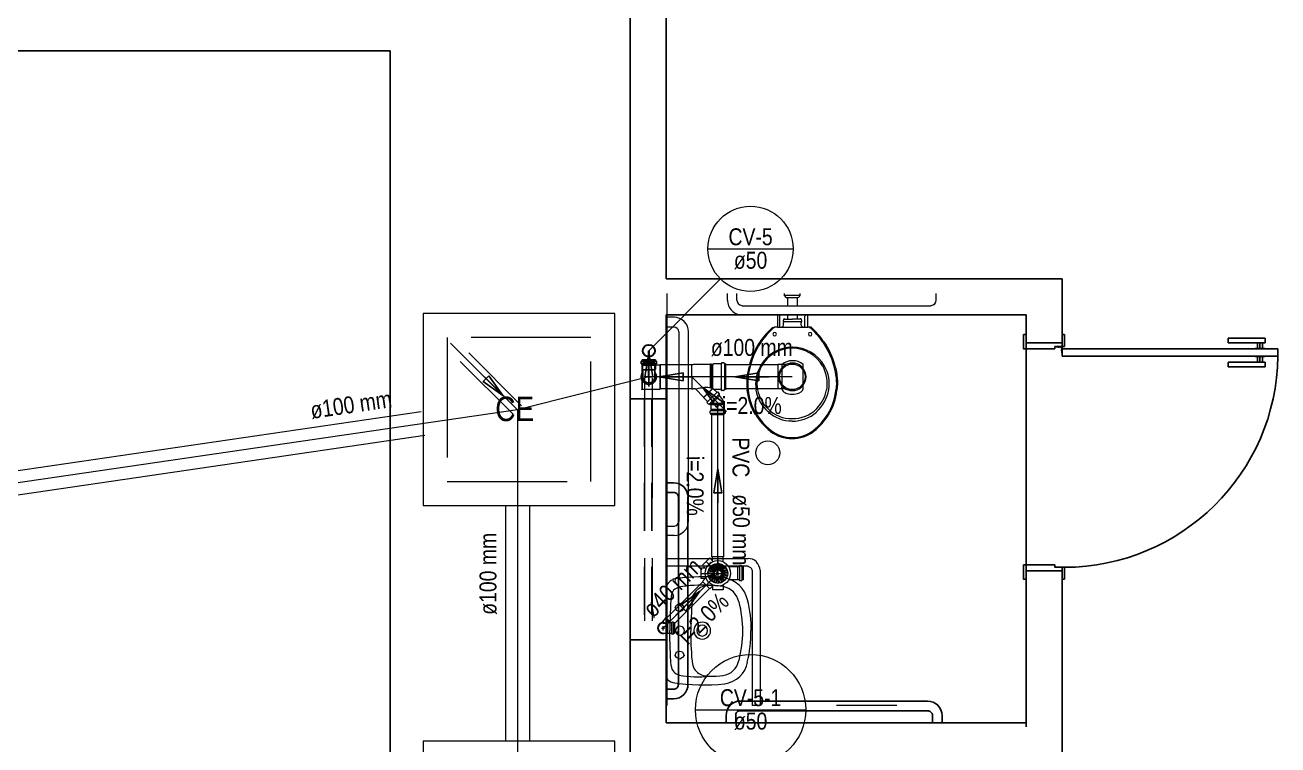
# Model space of a CAD drawing. Header units: inches. Extents: x 48180 to 96389, y -17773 to -8880.
# Drawn here: x 48203.05 to 48208.28, y -8897.48 to -8894.48 of the extents above; entities that cross this region are included whole.
import ezdxf

# ---------------------------------------------------------------- set-up
doc = ezdxf.new("R2010")
doc.units = ezdxf.units.IN
doc.header["$MEASUREMENT"] = 0
for name, pattern in [('CONTORNO_QUADRO_T', [0.35, 0.2, -0.15]), ('DASHDOT', [1, 0.5, -0.25, 0, -0.25]), ('Dashed', [0.75, 0.5, -0.25])]:
    doc.linetypes.add(name, pattern=pattern)
for name, color, linetype, lineweight in [('Arquitetura', 134, 'Continuous', 5), ('CV-Colunas', 1, 'Continuous', 30), ('CV-Indicação coluna', 5, 'Continuous', 20), ('CV-Sentido tubo', 9, 'Continuous', 20), ('CV-Seção tubo', 5, 'Continuous', 20), ('CV-Textos coluna', 7, 'Continuous', 20), ('CV-Tubos detalhe', 1, 'Continuous', 30), ('NÍVEL 1', 7, 'Continuous', 20), ('Simbolos', 5, 'Continuous', 20), ('SIMBOLOS INT', 5, 'Continuous', 20), ('Simbolos_int', 174, 'Continuous', 5), ('TQ-Conexões detalhe', 9, 'Continuous', 20), ('TQ-Sentido tubo', 9, 'Continuous', 20), ('TQ-Seção tubo', 5, 'Continuous', 20), ('TQ-Textos tubo', 7, 'Continuous', 20), ('TQ-Tubos detalhe', 90, 'Continuous', 20)]:
    doc.layers.add(name, color=color, linetype=linetype, lineweight=lineweight)
for name, color, linetype in [('barras acess', 7, 'Continuous'), ('CALÇADA', 2, 'Continuous'), ('ESQUADRIA', 3, 'Continuous'), ('ESQUADRIAS', 7, 'Continuous'), ('JANELA2', 1, 'Continuous'), ('PAREDE', 4, 'Continuous'), ('soleira piso', 7, 'Continuous')]:
    doc.layers.add(name, color=color, linetype=linetype)
doc.styles.add('ARIAL', font='ARIALN.TTF')
doc.dimstyles.get("Standard").update_dxf_attribs({"dimtxt": 0.18, "dimasz": 0.18, "dimexe": 0.18, "dimexo": 0.0625, "dimgap": 0.09, "dimtad": 0, "dimtih": 1, "dimtoh": 1, "dimdec": 4, "dimzin": 0, "dimdsep": 46, "dimtxsty": 'Standard', "dimcen": 0.09, "dimadec": 0, "dimazin": 0, "dimtfac": 1, "dimtdec": 4, "dimtofl": 0, "dimtmove": 0, "dimatfit": 3, "dimfxl": 0, "dimtolj": 1, "dimtzin": 0, "dimarcsym": 0})

# ---------------------------------------------------------------- blocks, each defined once
blk = doc.blocks.new('P90_02')
at = {"layer": 'ESQUADRIAS', "color": 2}
for p, q in [((0.025, 0.075), (0.025, 0.975)), ((0.025, 0.975), (0.055, 0.975)), ((0.055, 0.975), (0.055, 0.075)), ((0.055, 0.075), (0.025, 0.075))]:
    blk.add_line(p, q, dxfattribs=at)
at = {"layer": 'ESQUADRIAS', "color": 3, "linetype": 'Continuous'}
for p, q in [((-0.02, 0.7698), (-0.02, 0.9215)), ((0, 0.9215), (0, 0.7698)), ((0.023, 0.88), (0.023, 0.92)), ((0.057, 0.88), (0.057, 0.92)), ((0.08, 0.9215), (0.08, 0.7698)), ((0.1, 0.7698), (0.1, 0.9215)), ((-0.0035, 0.7668), (-0.0175, 0.7668)), ((0.0835, 0.7668), (0.0975, 0.7668))]:
    blk.add_line(p, q, dxfattribs=at)
at = {"layer": 'ESQUADRIAS', "color": 3}
for p, q in [((0, 0.9215), (-0.02, 0.9215)), ((0, 0.91), (0.023, 0.91)), ((0, 0.9), (0.023, 0.9)), ((0, 0.89), (0.023, 0.89)), ((0.023, 0.92), (0.025, 0.92)), ((0.057, 0.92), (0.055, 0.92)), ((0.08, 0.91), (0.057, 0.91)), ((0.08, 0.9), (0.057, 0.9)), ((0.08, 0.89), (0.057, 0.89)), ((0.08, 0.9215), (0.1, 0.9215)), ((0.023, 0.88), (0.025, 0.88)), ((0.057, 0.88), (0.055, 0.88))]:
    blk.add_line(p, q, dxfattribs=at)
at = {"layer": 'ESQUADRIAS'}
for p, q in [((0.0165, 0.0585), (0.0165, 0.0615)), ((0.0315, 0.0735), (0.0285, 0.0735))]:
    blk.add_line(p, q, dxfattribs=at)
at = {"layer": 'ESQUADRIAS', "color": 3}
for points in [[(0.015, 0.085), (-0.035, 0.085), (-0.035, 0.075), (0.015, 0.075)], [(0.985, 0.085), (0.935, 0.085), (0.935, 0.075), (0.985, 0.075)], [(0.025, -0.075), (0, -0.075), (-0.035, -0.075), (-0.035, -0.085), (0.025, -0.085)], [(0.985, -0.075), (0.925, -0.075), (0.925, -0.085), (0.985, -0.085)]]:
    blk.add_lwpolyline(points, close=True, dxfattribs=at)
at = {"layer": 'ESQUADRIAS', "color": 2}
for points in [[(0.025, 0.045), (0.015, 0.045), (0.015, 0.075), (0, 0.075), (0, -0.075), (0.025, -0.075)], [(0.925, 0.045), (0.935, 0.045), (0.935, 0.075), (0.95, 0.075), (0.95, -0.075), (0.925, -0.075)]]:
    blk.add_lwpolyline(points, close=True, dxfattribs=at)
at = {"layer": 'ESQUADRIAS', "color": 1}
for points in [[(0.016, 0.0705, -0.236068), (0.015, 0.0725), (0.015, 0.07), (0.015, 0.05), (0.016, 0.05)], [(0.0195, 0.074, 0.236068), (0.0175, 0.075), (0.02, 0.075), (0.04, 0.075), (0.04, 0.074)]]:
    blk.add_lwpolyline(points, format="xyb", close=True, dxfattribs=at)
at = {"layer": 'ESQUADRIAS'}
for points in [[(0.0173, 0.0625), (0.0165, 0.0615), (0.016, 0.0615)], [(0.0173, 0.0575), (0.0165, 0.0585), (0.016, 0.0585)], [(0.0173, 0.0596), (0.0175, 0.0596), (0.0175, 0.0575), (0.0173, 0.0575), (0.0173, 0.0625), (0.0175, 0.0625), (0.0175, 0.0604), (0.0173, 0.0604)], [(0.0275, 0.0727), (0.0285, 0.0735), (0.0285, 0.074)], [(0.0304, 0.0727), (0.0304, 0.0725), (0.0325, 0.0725), (0.0325, 0.0727), (0.0275, 0.0727), (0.0275, 0.0725), (0.0296, 0.0725), (0.0296, 0.0727)], [(0.0325, 0.0727), (0.0315, 0.0735), (0.0315, 0.074)]]:
    blk.add_lwpolyline(points, dxfattribs=at)
at = {"layer": 'ESQUADRIAS', "color": 1}
blk.add_circle((0.0175, 0.0725), 0.0025, dxfattribs=at)
at = {"layer": 'ESQUADRIAS'}
blk.add_arc((0.0429, 0.083), 0.8921, 0.1295, 89.2231, dxfattribs=at)
at = {"layer": 'ESQUADRIAS', "color": 3, "linetype": 'Continuous'}
for centre, start, end in [((-0.017, 0.7698), 180, 260.5377), ((-0.003, 0.7698), 260.5377, 360), ((0.083, 0.7698), 180, 279.4623), ((0.097, 0.7698), 279.4623, 0)]:
    blk.add_arc(centre, 0.003, start, end, dxfattribs=at)
blk = doc.blocks.new('new block5')
at = {"layer": 'barras acess', "color": 0}
for p, q in [((-0.3905, 0.04), (0.3905, 0.04)), ((-0.3905, 0), (0.3905, 0)), ((-0.4517, -0.0201), (-0.4517, -0.0508)), ((-0.4117, -0.0201), (-0.4117, -0.0508)), ((0.4083, -0.0201), (0.4083, -0.0508)), ((0.4483, -0.0201), (0.4483, -0.0508))]:
    blk.add_line(p, q, dxfattribs=at)
for centre, radius, start, end in [((-0.3917, -0.02), 0.06, 88.8662, 180.134), ((-0.3915, -0.0201), 0.0201, 87.1138, 179.9486), ((0.3905, -0.0177), 0.0579, 357.6185, 90.9862), ((0.3904, -0.0181), 0.0181, 353.5362, 89.508)]:
    blk.add_arc(centre, radius, start, end, dxfattribs=at)

msp = doc.modelspace()

# ---------------------------------------------------------------- linework, layer by layer
for p, q in [((48205.6208, -8895.883), (48205.6208, -8895.8917)), ((48205.6216, -8895.882), (48205.6246, -8895.8812)), ((48205.6216, -8895.8927), (48205.6243, -8895.893)), ((48205.6248, -8895.8962), (48205.6248, -8895.9315)), ((48205.6253, -8895.876), (48205.6798, -8895.876)), ((48205.6253, -8895.876), (48205.6253, -8895.8802)), ((48205.6253, -8895.881), (48205.6798, -8895.881)), ((48205.6253, -8895.893), (48205.6798, -8895.893)), ((48205.6253, -8895.894), (48205.6253, -8895.8987)), ((48205.6253, -8895.8987), (48205.6798, -8895.8987)), ((48205.6253, -8895.8987), (48205.6253, -8895.9157)), ((48205.6798, -8895.876), (48205.6798, -8895.8802)), ((48205.6798, -8895.894), (48205.6798, -8895.8987)), ((48205.6798, -8895.8987), (48205.6798, -8895.9157)), ((48205.6836, -8895.882), (48205.6806, -8895.8812)), ((48205.6836, -8895.8927), (48205.6808, -8895.893)), ((48205.6843, -8895.883), (48205.6843, -8895.8917)), ((48205.6996, -8895.8965), (48205.6996, -8895.998)), ((48205.6253, -8895.9157), (48205.6273, -8895.9175)), ((48205.6273, -8895.9175), (48205.6643, -8895.9175)), ((48205.6273, -8895.9175), (48205.6273, -8895.9502)), ((48205.6486, -8895.947), (48205.6566, -8895.947)), ((48205.6526, -8895.943), (48205.6526, -8895.951)), ((48205.6526, -8895.947), (48205.6526, -8895.943)), ((48205.6778, -8895.9175), (48205.6643, -8895.9175)), ((48205.6798, -8895.9157), (48205.6778, -8895.9175)), ((48205.6778, -8895.9175), (48205.6778, -8895.9502)), ((48205.6248, -8895.998), (48205.6248, -8895.9625))]:
    msp.add_line(p, q)
for centre, radius, start, end in [((48205.6218, -8895.883), 0.001, 105, 180), ((48205.6218, -8895.8917), 0.001, 180, 265), ((48205.6243, -8895.894), 0.001, 0, 85), ((48205.6243, -8895.8802), 0.001, 285, 0), ((48205.6808, -8895.8802), 0.001, 180, 255), ((48205.6808, -8895.894), 0.001, 95, 180), ((48205.6833, -8895.8917), 0.001, 275, 0), ((48205.6833, -8895.883), 0.001, 0, 75), ((48205.6526, -8895.947), 0.0318, 142.86, 37.14), ((48205.6526, -8895.947), 0.0255, 187.172, 352.828)]:
    msp.add_arc(centre, radius, start, end)
at = {"layer": 'Arquitetura'}
for p, q in [((48205.7271, -8895.5997), (48205.7271, -8897.3167)), ((48206.2071, -8895.7397), (48206.3156, -8895.7397)), ((48205.7271, -8896.8137), (48205.7271, -8897.0067)), ((48205.7686, -8896.8982), (48205.7826, -8896.8902)), ((48205.7826, -8896.8902), (48205.7926, -8896.8982)), ((48205.7271, -8896.9417), (48205.7271, -8897.1332)), ((48205.7626, -8896.9082), (48205.7686, -8896.8982)), ((48205.7686, -8896.9202), (48205.7626, -8896.9082)), ((48205.7826, -8896.9262), (48205.7686, -8896.9202)), ((48205.7926, -8896.9202), (48205.7826, -8896.9262)), ((48205.7926, -8896.8982), (48205.8001, -8896.9082)), ((48205.8001, -8896.9082), (48205.7926, -8896.9202)), ((48205.7271, -8897.0067), (48205.7271, -8897.2002)), ((48205.7626, -8897.1077), (48205.7686, -8897.0937)), ((48205.7686, -8897.0937), (48205.7826, -8897.0897)), ((48205.7826, -8897.0897), (48205.7926, -8897.0937)), ((48205.7926, -8897.0937), (48205.8001, -8897.1077)), ((48205.7686, -8897.1172), (48205.7626, -8897.1077)), ((48205.7826, -8897.1232), (48205.7686, -8897.1172)), ((48205.7926, -8897.1172), (48205.7826, -8897.1232)), ((48205.8001, -8897.1077), (48205.7926, -8897.1172)), ((48206.6866, -8897.3167), (48206.4356, -8897.3167)), ((48206.4831, -8897.3167), (48206.4356, -8897.3167))]:
    msp.add_line(p, q, dxfattribs=at)
at = {"layer": 'Arquitetura', "color": 7}
for p, q in [((48205.9801, -8895.6292), (48205.9801, -8895.5997)), ((48206.0196, -8895.6292), (48206.0196, -8895.5997)), ((48206.2186, -8895.6097), (48206.2186, -8895.5997)), ((48206.2841, -8895.6077), (48206.2186, -8895.6077)), ((48206.2721, -8895.6172), (48206.2286, -8895.6172)), ((48206.2326, -8895.6512), (48206.2326, -8895.6172)), ((48206.2721, -8895.6512), (48206.2721, -8895.6172)), ((48206.2841, -8895.6097), (48206.2841, -8895.5997)), ((48206.8501, -8895.6292), (48206.8501, -8895.5997)), ((48206.0411, -8895.6512), (48206.8286, -8895.6512)), ((48206.0411, -8895.6887), (48206.8286, -8895.6887)), ((48206.1891, -8895.6887), (48206.1891, -8895.7397)), ((48206.2326, -8895.7062), (48206.2326, -8895.6887)), ((48206.2721, -8895.7062), (48206.2721, -8895.6887)), ((48206.3156, -8895.7397), (48206.3156, -8895.6887)), ((48205.7591, -8895.6982), (48205.7271, -8895.6982)), ((48205.7591, -8895.7397), (48205.7271, -8895.7397)), ((48206.1811, -8895.7397), (48206.1751, -8895.7397)), ((48206.1891, -8895.7397), (48206.1811, -8895.7397)), ((48206.1891, -8895.7397), (48206.2501, -8895.7397)), ((48206.1971, -8895.6942), (48206.1971, -8895.7397)), ((48206.2501, -8895.7182), (48206.2126, -8895.7182)), ((48206.2146, -8895.7317), (48206.2146, -8895.7222)), ((48206.2186, -8895.7062), (48206.2521, -8895.7062)), ((48206.2876, -8895.7182), (48206.2501, -8895.7182)), ((48206.2501, -8895.7397), (48206.3156, -8895.7397)), ((48206.2841, -8895.7062), (48206.2521, -8895.7062)), ((48206.2876, -8895.7317), (48206.2876, -8895.7222)), ((48206.3036, -8895.7397), (48206.3036, -8895.6942)), ((48206.3216, -8895.7397), (48206.3156, -8895.7397)), ((48206.3251, -8895.7397), (48206.3216, -8895.7397)), ((48205.7786, -8896.5492), (48205.7786, -8895.7597)), ((48205.8181, -8896.5492), (48205.8181, -8895.7597)), ((48206.2071, -8895.8957), (48206.2071, -8895.9922)), ((48206.2956, -8895.9922), (48206.2956, -8895.8957)), ((48205.7591, -8896.5707), (48205.7271, -8896.5707)), ((48205.7591, -8896.6082), (48205.7271, -8896.6082)), ((48205.7271, -8896.7047), (48206.0666, -8896.7047)), ((48206.0666, -8896.7367), (48205.7271, -8896.7367)), ((48206.0846, -8897.3167), (48206.0846, -8896.7522)), ((48206.1161, -8896.7522), (48206.1161, -8897.3167)), ((48206.1161, -8897.3167), (48206.0846, -8897.3167)), ((48206.1161, -8897.3167), (48206.0846, -8897.3167))]:
    msp.add_line(p, q, dxfattribs=at)
at = {"layer": 'Arquitetura', "linetype": 'Dashed'}
for p, q in [((48205.6346, -8895.9527), (48205.6346, -8896.9637)), ((48205.6661, -8895.9527), (48205.6661, -8896.9637))]:
    msp.add_line(p, q, dxfattribs=at)
at = {"layer": 'Arquitetura', "color": 7}
for centre, radius, start, end in [((48206.0411, -8895.6272), 0.061, 180.006, 270.99), ((48206.0431, -8895.6252), 0.0242, 183.761, 263.445), ((48206.2286, -8895.6077), 0.00963, 180, 270), ((48206.2681, -8895.6017), 0.0162, 279.37, 332.689), ((48206.8286, -8895.6272), 0.0222, 271.956, 358.044), ((48206.2051, -8895.6942), 0.00749, 124.235, 181.725), ((48206.2976, -8895.6942), 0.00749, 358.28, 55.7738), ((48205.7571, -8895.7597), 0.061, 0, 90), ((48205.7571, -8895.7597), 0.0203, 0, 90), ((48206.3846, -8895.9827), 0.3241, 131.946, 145.536), ((48206.3846, -8895.9827), 0.3199, 130.723, 145.536), ((48206.1356, -8895.5267), 0.2178, 278.45, 280.557), ((48206.2071, -8895.7317), 0.00749, 274.724, 357.989), ((48206.2266, -8895.7142), 0.0139, 160.615, 199.661), ((48206.2186, -8895.7102), 0.00535, 133.933, 157.393), ((48206.2031, -8895.7222), 0.0118, 4.0536, 24.0048), ((48206.2186, -8895.7122), 0.00749, 87.9561, 126.098), ((48206.2841, -8895.7122), 0.00749, 53.8993, 92.047), ((48206.2841, -8895.7102), 0.00535, 22.5976, 46.0759), ((48206.2996, -8895.7222), 0.0118, 155.979, 175.963), ((48206.2956, -8895.7317), 0.00749, 182.016, 265.281), ((48206.2821, -8895.7122), 0.0085, 318.844, 25.7885), ((48206.3176, -8895.7497), 0.00963, 51.3502, 83.0075), ((48206.1281, -8895.9727), 0.3031, 34.2601, 49.668), ((48206.3271, -8895.7457), 0.00593, 34.8914, 99.2345), ((48206.1141, -8895.9827), 0.3241, 34.4641, 48.054), ((48206.1771, -8895.7692), 0.00749, 90, 180), ((48206.1771, -8895.7692), 0.00749, 180, 270), ((48206.1771, -8895.7692), 0.00749, 0, 90), ((48206.1771, -8895.7692), 0.00749, 270, 0), ((48206.3251, -8895.7692), 0.00749, 90, 180), ((48206.3251, -8895.7692), 0.00749, 180, 270), ((48206.3251, -8895.7692), 0.00749, 0, 90), ((48206.3251, -8895.7692), 0.00749, 270, 0), ((48206.3981, -8895.9887), 0.3348, 145.849, 172.705), ((48206.3981, -8895.9887), 0.3391, 145.849, 164.745), ((48206.2521, -8895.9787), 0.1551, 90.2472, 150.342), ((48206.2501, -8895.9747), 0.1466, 89.8901, 150.09), ((48206.2501, -8895.9747), 0.1466, 29.9103, 90.1099), ((48206.2501, -8895.9787), 0.1551, 29.6576, 89.7528), ((48206.1021, -8895.9902), 0.3348, 7.295, 34.1515), ((48206.1021, -8895.9902), 0.3391, 15.2545, 34.1511), ((48206.2501, -8895.9747), 0.1466, 150.194, 191.069), ((48206.2521, -8895.9492), 0.0695, 50.1806, 130.688), ((48206.2501, -8895.9747), 0.1466, 348.937, 29.8057), ((48206.3056, -8895.9727), 0.245, 163.24, 187.048), ((48206.3056, -8895.9727), 0.2407, 174.243, 187.054), ((48206.2366, -8895.9747), 0.1388, 148.497, 191.027), ((48206.2661, -8895.9747), 0.1388, 348.979, 31.5037), ((48206.1951, -8895.9727), 0.245, 352.958, 16.7598), ((48206.1951, -8895.9727), 0.2406, 352.952, 5.7623), ((48206.3116, -8895.9747), 0.2514, 186.482, 211.075), ((48206.3116, -8895.9747), 0.2471, 186.476, 211.07), ((48206.2541, -8895.9747), 0.1573, 190.031, 228.779), ((48206.2481, -8895.9747), 0.1444, 190.811, 226.928), ((48206.2306, -8895.9902), 0.0246, 179.11, 246.489), ((48206.2721, -8895.9902), 0.0246, 293.516, 0.8899), ((48206.2406, -8895.9707), 0.1651, 312.113, 349.511), ((48206.2346, -8895.9687), 0.1622, 316.076, 348.198), ((48206.1871, -8895.9747), 0.2471, 328.936, 353.529), ((48206.1871, -8895.9747), 0.2514, 328.931, 353.523), ((48206.2501, -8895.9352), 0.0845, 249.23, 290.781), ((48206.3271, -8895.9607), 0.2707, 211.679, 231.838), ((48206.3271, -8895.9607), 0.2664, 211.685, 231.828), ((48206.2466, -8895.9867), 0.1346, 223.896, 271.488), ((48206.2466, -8895.9922), 0.1386, 225.938, 271.288), ((48206.2501, -8895.9767), 0.1551, 269.951, 310.671), ((48206.2521, -8895.9767), 0.1444, 269.341, 313.775), ((48206.1731, -8895.9607), 0.2664, 308.177, 328.32), ((48206.1731, -8895.9607), 0.2707, 308.166, 328.326), ((48206.2501, -8896.0537), 0.1508, 233.009, 270.132), ((48206.2501, -8896.0537), 0.1466, 233.026, 270.132), ((48206.2501, -8896.0537), 0.1466, 269.879, 306.986), ((48206.2501, -8896.0537), 0.1508, 269.879, 307.002), ((48205.7571, -8896.5472), 0.061, 270.005, 0), ((48205.7531, -8896.5452), 0.0254, 283.436, 352.589), ((48206.0686, -8896.7502), 0.046, 45.0033, 91.9013), ((48206.0531, -8896.7622), 0.0646, 8.2484, 41.5911), ((48206.0626, -8896.7602), 0.0227, 18.7779, 78.8502)]:
    msp.add_arc(centre, radius, start, end, dxfattribs=at)
at = {"layer": 'Arquitetura'}
for centre, radius, start, end in [((48205.8811, -8897.5417), 0.7618, 83.4134, 99.6929), ((48205.9481, -8896.9022), 0.1187, 12.514, 79.9443), ((48205.7726, -8896.8412), 0.0527, 110.542, 148.93), ((48205.7846, -8896.8627), 0.0389, 98.7558, 175.613), ((48205.8771, -8897.4352), 0.6201, 87.3231, 99.2415), ((48205.8991, -8896.8847), 0.0674, 130.344, 179.449), ((48205.9031, -8896.8887), 0.0723, 86.6025, 129.6), ((48205.9166, -8897.1312), 0.3142, 81.3221, 91.8265), ((48205.9446, -8896.9042), 0.0855, 12.9461, 77.2809), ((48207.4741, -8896.9992), 1.7337, 175.375, 180.21), ((48207.3181, -8897.0087), 1.4903, 175.19, 179.939), ((48205.4626, -8897.0207), 0.5826, 1.3524, 13.5038), ((48205.6011, -8896.9952), 0.4785, 358.698, 14.4219), ((48205.7826, -8897.0047), 0.0182, 120.019, 180.037), ((48205.7826, -8897.0047), 0.0182, 60.0128, 119.987), ((48205.7826, -8897.0047), 0.0182, 0, 60.0398), ((48205.8751, -8897.0047), 0.0353, 119.997, 179.999), ((48205.8751, -8897.0047), 0.0225, 90, 180), ((48205.8751, -8897.0047), 0.0353, 60.0032, 119.997), ((48205.8751, -8897.0047), 0.0225, 0, 90), ((48205.8751, -8897.0047), 0.0353, 0, 59.9929), ((48207.6376, -8897.0047), 1.8987, 180, 184.414), ((48205.7826, -8897.0047), 0.0182, 180, 240.04), ((48205.7826, -8897.0047), 0.0182, 240.013, 299.987), ((48205.7826, -8897.0047), 0.0182, 300.019, 0.0367), ((48207.1936, -8897.0047), 1.3668, 180.021, 185.095), ((48205.8751, -8897.0047), 0.0353, 180, 239.993), ((48205.8751, -8897.0047), 0.0225, 180.01, 270), ((48205.8751, -8897.0047), 0.0353, 240.003, 299.997), ((48205.8751, -8897.0047), 0.0225, 270, 0), ((48205.8751, -8897.0047), 0.0353, 299.997, 359.999), ((48205.4666, -8896.9932), 0.5785, 346.458, 358.697), ((48205.5991, -8897.0167), 0.4791, 345.637, 1.3415), ((48205.7866, -8897.1492), 0.0406, 183.114, 260.393), ((48205.8971, -8897.1312), 0.0638, 176.773, 230.755), ((48205.9501, -8897.1137), 0.0792, 278.419, 348.384), ((48205.9541, -8897.1152), 0.1119, 277.72, 349.592), ((48205.7606, -8897.1827), 0.039, 207.867, 258.569), ((48205.8596, -8896.7422), 0.4552, 259.782, 275.797), ((48205.9011, -8897.1152), 0.079, 234.652, 272.839), ((48205.9166, -8896.8727), 0.3222, 267.995, 278.17), ((48205.8811, -8896.4702), 0.761, 260.279, 276.577)]:
    msp.add_arc(centre, radius, start, end, dxfattribs=at)
at = {"layer": 'CALÇADA', "linetype": 'Continuous'}
for q in [(48198.2251, -8894.5892), (48204.5751, -8900.5892)]:
    msp.add_line((48204.5751, -8894.5892), q, dxfattribs=at)
at = {"layer": 'CV-Colunas', "linetype": 'Continuous'}
for p, q in [((48205.6526, -8895.838), (48205.6526, -8895.888)), ((48205.6776, -8895.888), (48205.6276, -8895.888))]:
    msp.add_line(p, q, dxfattribs=at)
msp.add_circle((48205.6526, -8895.838), 0.025, dxfattribs=at)
at = {"layer": 'CV-Indicação coluna'}
for p, q in [((48205.8993, -8895.4137), (48206.2543, -8895.4137)), ((48205.6526, -8895.838), (48205.9513, -8895.5392)), ((48205.8468, -8897.3342), (48206.3068, -8897.3342))]:
    msp.add_line(p, q, dxfattribs=at)
for centre, radius in [((48206.0768, -8895.4137), 0.1775), ((48206.0768, -8897.3342), 0.23)]:
    msp.add_circle(centre, radius, dxfattribs=at)
at = {"layer": 'CV-Seção tubo'}
for p, q in [((48205.6273, -8895.947), (48205.6273, -8895.888)), ((48205.6773, -8895.947), (48205.6773, -8895.888))]:
    msp.add_line(p, q, dxfattribs=at)
at = {"layer": 'CV-Tubos detalhe'}
msp.add_line((48205.6526, -8895.947), (48205.6526, -8895.838), dxfattribs=at)
at = {"layer": 'ESQUADRIA', "linetype": 'CONTORNO_QUADRO_T'}
for p, q in [((48205.6351, -8896.0392), (48205.6351, -8897.0425)), ((48205.6651, -8896.0392), (48205.6651, -8897.0425))]:
    msp.add_line(p, q, dxfattribs=at)
at = {"layer": 'JANELA2'}
for p, q in [((48205.7251, -8896.0392), (48205.5751, -8896.0392)), ((48205.7251, -8897.0425), (48205.5751, -8897.0425))]:
    msp.add_line(p, q, dxfattribs=at)
at = {"layer": 'NÍVEL 1'}
for p, q in [((48205.9081, -8896.7407), (48205.9136, -8896.735)), ((48205.9113, -8896.737), (48205.9176, -8896.7317)), ((48205.9113, -8896.737), (48205.9291, -8896.7547)), ((48205.9136, -8896.735), (48205.9301, -8896.754)), ((48205.9166, -8896.7325), (48205.9236, -8896.7285)), ((48205.9166, -8896.7325), (48205.9313, -8896.753)), ((48205.9176, -8896.7317), (48205.9316, -8896.7527)), ((48205.9208, -8896.7297), (48205.9283, -8896.7267)), ((48205.9208, -8896.7297), (48205.9328, -8896.752)), ((48205.9236, -8896.7285), (48205.9338, -8896.7515)), ((48205.9273, -8896.727), (48205.9353, -8896.7252)), ((48205.9273, -8896.727), (48205.9353, -8896.751)), ((48205.9283, -8896.7267), (48205.9358, -8896.751)), ((48205.9323, -8896.7257), (48205.9403, -8896.725)), ((48205.9323, -8896.7257), (48205.9373, -8896.7505)), ((48205.9353, -8896.7252), (48205.9383, -8896.7502)), ((48205.9391, -8896.725), (48205.9398, -8896.7502)), ((48205.9391, -8896.725), (48205.9473, -8896.7255)), ((48205.9403, -8896.725), (48205.9403, -8896.7502)), ((48205.9443, -8896.7252), (48205.9418, -8896.7502)), ((48205.9473, -8896.7255), (48205.9431, -8896.7505)), ((48205.9443, -8896.7252), (48205.9521, -8896.7267)), ((48205.9521, -8896.7267), (48205.9448, -8896.751)), ((48205.9558, -8896.728), (48205.9463, -8896.7515)), ((48205.9631, -8896.7317), (48205.9491, -8896.7527)), ((48205.9661, -8896.7342), (48205.9503, -8896.7537)), ((48205.9558, -8896.728), (48205.9631, -8896.7317)), ((48205.9661, -8896.7342), (48205.9718, -8896.7397)), ((48205.8993, -8896.763), (48205.9008, -8896.755)), ((48205.8993, -8896.763), (48205.9246, -8896.7647)), ((48205.8993, -8896.7667), (48205.9246, -8896.7662)), ((48205.9003, -8896.7747), (48205.8993, -8896.7667)), ((48205.9003, -8896.7747), (48205.9248, -8896.7695)), ((48205.9008, -8896.755), (48205.9251, -8896.7617)), ((48205.9013, -8896.7787), (48205.9253, -8896.7707)), ((48205.9046, -8896.786), (48205.9013, -8896.7787)), ((48205.9021, -8896.7512), (48205.9058, -8896.744)), ((48205.9021, -8896.7512), (48205.9256, -8896.7602)), ((48205.9046, -8896.786), (48205.9266, -8896.7737)), ((48205.9058, -8896.744), (48205.9271, -8896.7575)), ((48205.9066, -8896.7895), (48205.9273, -8896.775)), ((48205.9118, -8896.7955), (48205.9066, -8896.7895)), ((48205.9081, -8896.7407), (48205.9278, -8896.7562)), ((48205.9118, -8896.7955), (48205.9293, -8896.7772)), ((48205.9148, -8896.7982), (48205.9306, -8896.7782)), ((48205.9216, -8896.8025), (48205.9331, -8896.78)), ((48205.9246, -8896.7647), (48205.9251, -8896.7617)), ((48205.9248, -8896.7695), (48205.9246, -8896.7662)), ((48205.9266, -8896.7737), (48205.9253, -8896.7707)), ((48205.9253, -8896.8042), (48205.9346, -8896.7807)), ((48205.9256, -8896.7602), (48205.9271, -8896.7575)), ((48205.9293, -8896.7772), (48205.9273, -8896.775)), ((48205.9278, -8896.7562), (48205.9301, -8896.754)), ((48205.9291, -8896.7547), (48205.9316, -8896.7527)), ((48205.9331, -8896.78), (48205.9306, -8896.7782)), ((48205.9313, -8896.753), (48205.9338, -8896.7515)), ((48205.9328, -8896.752), (48205.9358, -8896.751)), ((48205.9331, -8896.8062), (48205.9376, -8896.7815)), ((48205.9376, -8896.7815), (48205.9346, -8896.7807)), ((48205.9353, -8896.751), (48205.9383, -8896.7502)), ((48205.9368, -8896.807), (48205.9391, -8896.7817)), ((48205.9373, -8896.7505), (48205.9403, -8896.7502)), ((48205.9421, -8896.7817), (48205.9391, -8896.7817)), ((48205.9398, -8896.7502), (48205.9431, -8896.7505)), ((48205.9418, -8896.7502), (48205.9448, -8896.751)), ((48205.9451, -8896.8067), (48205.9421, -8896.7817)), ((48205.9466, -8896.7805), (48205.9436, -8896.7815)), ((48205.9488, -8896.8062), (48205.9436, -8896.7815)), ((48205.9463, -8896.7515), (48205.9491, -8896.7527)), ((48205.9566, -8896.8037), (48205.9466, -8896.7805)), ((48205.9506, -8896.778), (48205.9478, -8896.7797)), ((48205.9601, -8896.802), (48205.9478, -8896.7797)), ((48205.9503, -8896.7537), (48205.9526, -8896.756)), ((48205.9668, -8896.7972), (48205.9506, -8896.778)), ((48205.9536, -8896.7745), (48205.9516, -8896.777)), ((48205.9696, -8896.7947), (48205.9516, -8896.777)), ((48205.9718, -8896.7397), (48205.9526, -8896.756)), ((48205.9743, -8896.743), (48205.9533, -8896.7572)), ((48205.9533, -8896.7572), (48205.9548, -8896.76)), ((48205.9746, -8896.7885), (48205.9536, -8896.7745)), ((48205.9556, -8896.7705), (48205.9543, -8896.7732)), ((48205.9766, -8896.785), (48205.9543, -8896.7732)), ((48205.9781, -8896.75), (48205.9548, -8896.76)), ((48205.9796, -8896.7537), (48205.9553, -8896.7612)), ((48205.9553, -8896.7612), (48205.9561, -8896.7642)), ((48205.9798, -8896.7775), (48205.9556, -8896.7705)), ((48205.9561, -8896.7657), (48205.9558, -8896.769)), ((48205.9806, -8896.7737), (48205.9558, -8896.769)), ((48205.9811, -8896.7617), (48205.9561, -8896.7642)), ((48205.9813, -8896.7655), (48205.9561, -8896.7657)), ((48205.9746, -8896.7885), (48205.9696, -8896.7947)), ((48205.9743, -8896.743), (48205.9781, -8896.75)), ((48205.9798, -8896.7775), (48205.9766, -8896.785)), ((48205.9796, -8896.7537), (48205.9811, -8896.7617)), ((48205.9813, -8896.7655), (48205.9806, -8896.7737)), ((48205.9216, -8896.8025), (48205.9148, -8896.7982)), ((48205.9331, -8896.8062), (48205.9253, -8896.8042)), ((48205.9451, -8896.8067), (48205.9368, -8896.807)), ((48205.9566, -8896.8037), (48205.9488, -8896.8062)), ((48205.9668, -8896.7972), (48205.9601, -8896.802))]:
    msp.add_line(p, q, dxfattribs=at)
for radius in [0.041, 0.0158]:
    msp.add_circle((48205.9403, -8896.766), radius, dxfattribs=at)
at = {"layer": 'PAREDE', "linetype": 'Continuous'}
for p, q in [((48205.7251, -8889.9392), (48205.7251, -8895.5392)), ((48205.5751, -8893.5892), (48205.5751, -8899.3892)), ((48207.3751, -8895.5392), (48207.3751, -8895.7708)), ((48205.7251, -8895.6892), (48205.7251, -8897.3892)), ((48207.2251, -8895.6892), (48207.2251, -8895.7708)), ((48207.2251, -8896.7908), (48207.2251, -8897.4058)), ((48207.3751, -8896.7908), (48207.3751, -8898.1542))]:
    msp.add_line(p, q, dxfattribs=at)
at = {"layer": 'PAREDE'}
for p, q in [((48205.7251, -8895.5392), (48207.3751, -8895.5392)), ((48205.7251, -8895.6892), (48207.2251, -8895.6892)), ((48205.7251, -8897.3892), (48207.2251, -8897.3892))]:
    msp.add_line(p, q, dxfattribs=at)
at = {"layer": 'Simbolos'}
for p, q in [((48205.6226, -8895.8942), (48205.6248, -8895.8962)), ((48205.6248, -8895.8965), (48205.6253, -8895.8965)), ((48205.6798, -8895.8965), (48205.6996, -8895.8965)), ((48205.8321, -8895.947), (48205.8321, -8895.8962)), ((48205.8321, -8895.8962), (48205.8381, -8895.8962)), ((48205.9101, -8895.8962), (48205.8381, -8895.8962)), ((48205.9101, -8895.8962), (48205.9101, -8895.8947)), ((48205.9131, -8895.8947), (48205.9101, -8895.8947)), ((48205.9101, -8895.9937), (48205.9101, -8895.8962)), ((48205.9133, -8895.8962), (48205.9131, -8895.8947)), ((48205.9133, -8895.995), (48205.9133, -8895.8962)), ((48205.9196, -8895.8962), (48205.9133, -8895.8962)), ((48205.9218, -8895.8937), (48205.9196, -8895.8962)), ((48205.9196, -8895.9975), (48205.9196, -8895.8962)), ((48205.9221, -8895.8935), (48205.9198, -8895.896)), ((48205.9541, -8895.8935), (48205.9221, -8895.8935)), ((48205.9548, -8895.8935), (48205.9548, -8896)), ((48205.9553, -8895.89), (48205.9551, -8895.8925)), ((48205.9656, -8895.889), (48205.9563, -8895.889)), ((48205.9666, -8895.8897), (48205.9673, -8895.8927)), ((48205.9676, -8895.8935), (48205.9676, -8896)), ((48205.9728, -8895.8935), (48205.9683, -8895.8935)), ((48205.9728, -8895.8935), (48205.9728, -8896)), ((48206.2233, -8895.8962), (48206.1906, -8895.8962)), ((48205.8321, -8895.947), (48205.8321, -8895.9977)), ((48205.6226, -8896.0002), (48205.6248, -8895.998)), ((48205.6248, -8895.998), (48205.6996, -8895.998)), ((48205.8321, -8895.9977), (48205.8381, -8895.9977)), ((48205.8471, -8895.9977), (48205.8381, -8895.9977)), ((48205.8816, -8896.0325), (48205.8471, -8895.9977)), ((48205.9173, -8895.9967), (48205.8816, -8896.0325)), ((48205.9176, -8895.9965), (48205.8818, -8896.0322)), ((48205.9358, -8896.0115), (48205.9261, -8896.0017)), ((48205.9541, -8896), (48205.9266, -8896)), ((48205.9553, -8896.0035), (48205.9551, -8896.001)), ((48205.9656, -8896.0045), (48205.9563, -8896.0045)), ((48205.9666, -8896.0037), (48205.9673, -8896.0007)), ((48205.9728, -8896), (48205.9683, -8896)), ((48206.2233, -8895.9977), (48206.1906, -8895.9977)), ((48205.8816, -8896.0352), (48205.8816, -8896.0325)), ((48205.8968, -8896.0505), (48205.8816, -8896.0352)), ((48205.8951, -8896.0537), (48205.8968, -8896.0517)), ((48205.9016, -8896.0612), (48205.8953, -8896.0552)), ((48205.9361, -8896.0125), (48205.8976, -8896.051)), ((48205.9363, -8896.0122), (48205.8978, -8896.0507)), ((48205.9446, -8896.021), (48205.9061, -8896.0595)), ((48205.9448, -8896.0207), (48205.9063, -8896.0592)), ((48205.9131, -8896.0637), (48205.9073, -8896.058)), ((48205.9483, -8896.0245), (48205.9096, -8896.0632)), ((48205.9371, -8896.0115), (48205.9388, -8896.01)), ((48205.9463, -8896.0165), (48205.9403, -8896.0102)), ((48205.9521, -8896.031), (48205.9431, -8896.0222)), ((48205.9466, -8896.0175), (48205.9451, -8896.0202)), ((48205.9483, -8896.0245), (48205.9453, -8896.0215)), ((48205.9651, -8896.058), (48205.9666, -8896.0582)), ((48205.9666, -8896.061), (48205.9666, -8896.0582)), ((48205.9026, -8896.0615), (48205.9053, -8896.06)), ((48205.9096, -8896.0632), (48205.9066, -8896.0602)), ((48205.9081, -8896.0982), (48205.9081, -8896.0895)), ((48205.9088, -8896.0885), (48205.9116, -8896.0882)), ((48205.9088, -8896.0992), (48205.9118, -8896.1)), ((48205.9126, -8896.0655), (48205.9131, -8896.0652)), ((48205.9126, -8896.0825), (48205.9126, -8896.0655)), ((48205.9126, -8896.0872), (48205.9126, -8896.0825)), ((48205.9126, -8896.1052), (48205.9126, -8896.101)), ((48205.9671, -8896.1052), (48205.9126, -8896.1052)), ((48205.9651, -8896.0612), (48205.9666, -8896.061)), ((48205.9651, -8896.0637), (48205.9651, -8896.0612)), ((48205.9671, -8896.0655), (48205.9651, -8896.0637)), ((48205.9671, -8896.0825), (48205.9671, -8896.0655)), ((48205.9671, -8896.0872), (48205.9671, -8896.0825)), ((48205.9671, -8896.1052), (48205.9671, -8896.101)), ((48205.9708, -8896.0992), (48205.9678, -8896.1)), ((48205.9708, -8896.0885), (48205.9681, -8896.0882)), ((48205.9716, -8896.0982), (48205.9716, -8896.0895)), ((48205.9068, -8896.7017), (48205.8761, -8896.7325)), ((48205.8876, -8896.7442), (48205.8761, -8896.7325)), ((48205.9186, -8896.7132), (48205.9068, -8896.7017)), ((48205.9621, -8896.697), (48205.9186, -8896.697)), ((48205.9186, -8896.7132), (48205.9186, -8896.697)), ((48205.9621, -8896.7175), (48205.9621, -8896.697)), ((48206.0301, -8896.7377), (48206.0303, -8896.735)), ((48206.0381, -8896.7342), (48206.0313, -8896.7342)), ((48206.0401, -8896.7387), (48206.0391, -8896.735)), ((48205.8713, -8896.7877), (48205.8713, -8896.7442)), ((48205.8876, -8896.7442), (48205.8713, -8896.7442)), ((48205.8876, -8896.7877), (48205.8713, -8896.7877)), ((48205.8876, -8896.7877), (48205.8761, -8896.7995)), ((48206.0241, -8896.7387), (48205.9868, -8896.7387)), ((48206.0243, -8896.7387), (48206.0241, -8896.7387)), ((48206.0291, -8896.7387), (48206.0243, -8896.7387)), ((48206.0471, -8896.7387), (48206.0401, -8896.7387)), ((48206.0471, -8896.7932), (48206.0471, -8896.7387)), ((48205.9068, -8896.8302), (48205.8761, -8896.7995)), ((48205.9186, -8896.8187), (48205.9068, -8896.8302)), ((48205.9186, -8896.8187), (48205.9186, -8896.8347)), ((48205.9621, -8896.8347), (48205.9186, -8896.8347)), ((48205.9621, -8896.8145), (48205.9621, -8896.8347)), ((48206.0241, -8896.7932), (48205.9868, -8896.7932)), ((48206.0243, -8896.7932), (48206.0241, -8896.7932)), ((48206.0291, -8896.7932), (48206.0243, -8896.7932)), ((48206.0301, -8896.7942), (48206.0303, -8896.797)), ((48206.0381, -8896.7977), (48206.0313, -8896.7977)), ((48206.0401, -8896.7932), (48206.0391, -8896.797)), ((48206.0471, -8896.7932), (48206.0401, -8896.7932)), ((48205.7048, -8896.9725), (48205.7106, -8896.967)), ((48205.7211, -8896.9547), (48205.7106, -8896.9652)), ((48205.7106, -8896.9652), (48205.7106, -8896.967)), ((48205.7123, -8896.9735), (48205.7223, -8896.9735)), ((48205.7238, -8896.9505), (48205.7211, -8896.9532)), ((48205.7211, -8896.9532), (48205.7211, -8896.9547)), ((48205.7223, -8896.9735), (48205.7316, -8896.9735)), ((48205.7238, -8896.9505), (48205.7456, -8896.972)), ((48205.7328, -8896.972), (48205.7316, -8896.9735)), ((48205.7471, -8896.972), (48205.7328, -8896.972)), ((48205.7483, -8896.97), (48205.7481, -8896.9712)), ((48205.7541, -8896.969), (48205.7493, -8896.969)), ((48205.7551, -8896.9697), (48205.7553, -8896.9712)), ((48205.7593, -8896.972), (48205.7563, -8896.972)), ((48205.7593, -8896.972), (48205.7593, -8897.0162)), ((48205.7123, -8897.0147), (48205.7223, -8897.0147)), ((48205.7223, -8897.0147), (48205.7316, -8897.0147)), ((48205.7328, -8897.0162), (48205.7316, -8897.0147)), ((48205.7471, -8897.0162), (48205.7328, -8897.0162)), ((48205.7483, -8897.0182), (48205.7481, -8897.017)), ((48205.7541, -8897.0192), (48205.7493, -8897.0192)), ((48205.7551, -8897.0185), (48205.7553, -8897.017)), ((48205.7593, -8897.0162), (48205.7563, -8897.0162))]:
    msp.add_line(p, q, dxfattribs=at)
at = {"layer": 'Simbolos', "linetype": 'Continuous'}
for points in [[(48204.7116, -8896.4827), (48205.5116, -8896.4827), (48205.5116, -8895.6827), (48204.7116, -8895.6827), (48204.7116, -8896.4827)], [(48204.7116, -8898.2651), (48205.5116, -8898.2651), (48205.5116, -8897.4651), (48204.7116, -8897.4651), (48204.7116, -8898.2651)]]:
    msp.add_lwpolyline(points, close=True, dxfattribs=at)
at = {"layer": 'Simbolos'}
msp.add_circle((48205.9403, -8896.766), 0.0531, dxfattribs=at)
for centre, radius, start, end in [((48205.9541, -8895.8925), 0.001, 270, 355), ((48205.9563, -8895.89), 0.001, 90, 175), ((48205.9656, -8895.89), 0.001, 15, 90), ((48205.9683, -8895.8925), 0.001, 195, 270), ((48206.2506, -8895.947), 0.0576, 118.215, 241.785), ((48206.2506, -8895.947), 0.0576, 241.785, 118.215), ((48205.8471, -8895.9987), 0.001, 34.2682, 90), ((48205.9366, -8896.4257), 0.4367, 98.6432, 101.731), ((48205.8916, -8896.0582), 0.0674, 83.5546, 107.867), ((48205.8866, -8896.0667), 0.0765, 59.5076, 80.5491), ((48205.9266, -8896.001), 0.001, 90, 225), ((48205.9541, -8896.001), 0.001, 5, 90), ((48205.9563, -8896.0035), 0.001, 185, 270), ((48205.9656, -8896.0035), 0.001, 270, 345), ((48205.9683, -8896.001), 0.001, 90, 165), ((48205.8961, -8896.0545), 0.001, 140, 225), ((48205.8961, -8896.0512), 0.001, 320, 45), ((48205.9366, -8896.0107), 0.001, 225, 310), ((48205.9396, -8896.011), 0.001, 45, 130), ((48205.9458, -8896.0207), 0.001, 150, 225), ((48205.9458, -8896.017), 0.001, 330, 45), ((48205.9183, -8896.0642), 0.0473, 7.6023, 44.5558), ((48205.9021, -8896.0607), 0.001, 225, 300), ((48205.9058, -8896.0607), 0.001, 45, 120), ((48205.9091, -8896.0895), 0.001, 95, 180), ((48205.9091, -8896.0982), 0.001, 180, 255), ((48205.9116, -8896.0872), 0.001, 275, 0), ((48205.9116, -8896.101), 0.001, 0, 75), ((48205.9123, -8896.0645), 0.001, 315, 45), ((48205.9681, -8896.0872), 0.001, 180, 265), ((48205.9681, -8896.101), 0.001, 105, 180), ((48205.9706, -8896.0895), 0.001, 0, 85), ((48205.9706, -8896.0982), 0.001, 285, 0), ((48205.9403, -8896.766), 0.0531, 148.395, 148.395), ((48205.9403, -8896.766), 0.0531, 58.3949, 58.3949), ((48205.9403, -8896.766), 0.0531, 121.605, 121.605), ((48205.9403, -8896.766), 0.0531, 121.605, 148.395), ((48206.0313, -8896.7352), 0.001, 90, 175), ((48206.0381, -8896.7352), 0.001, 15, 90), ((48205.9868, -8896.7372), 0.0015, 211.652, 270), ((48206.0291, -8896.7377), 0.001, 270, 355), ((48206.0408, -8896.7377), 0.001, 195, 270), ((48205.9868, -8896.7947), 0.0015, 90, 148.348), ((48206.0291, -8896.7942), 0.001, 5, 90), ((48206.0313, -8896.7967), 0.001, 185, 270), ((48206.0381, -8896.7967), 0.001, 270, 345), ((48206.0408, -8896.7942), 0.001, 90, 165), ((48205.7123, -8896.994), 0.0206, 90.0012, 270.001), ((48205.7471, -8896.971), 0.001, 270.001, 355.001), ((48205.7493, -8896.97), 0.001, 90.0012, 175.001), ((48205.7541, -8896.97), 0.001, 15.0012, 90.0012), ((48205.7563, -8896.971), 0.001, 195.001, 270.001), ((48205.7471, -8897.0172), 0.001, 5.0012, 90.0012), ((48205.7493, -8897.0182), 0.001, 185.001, 270.001), ((48205.7541, -8897.0182), 0.001, 270.001, 345.001), ((48205.7563, -8897.0172), 0.001, 90.0012, 165.001)]:
    msp.add_arc(centre, radius, start, end, dxfattribs=at)
at = {"layer": 'SIMBOLOS INT', "linetype": 'DASHDOT', "ltscale": 0.05}
for p, q in [((48205.8916, -8896.7172), (48205.9403, -8896.766)), ((48205.9403, -8896.697), (48205.9403, -8896.8347)), ((48205.8713, -8896.766), (48206.0471, -8896.766)), ((48205.8916, -8896.8147), (48205.9403, -8896.766))]:
    msp.add_line(p, q, dxfattribs=at)
at = {"layer": 'SIMBOLOS INT'}
for p, q in [((48206.0241, -8896.7932), (48206.0241, -8896.7387)), ((48206.0301, -8896.7387), (48206.0301, -8896.7932)), ((48206.0401, -8896.7387), (48206.0401, -8896.7932))]:
    msp.add_line(p, q, dxfattribs=at)
at = {"layer": 'Simbolos_int'}
for p, q in [((48206.1906, -8895.8962), (48206.1906, -8895.9977)), ((48205.9073, -8896.058), (48205.9431, -8896.0222)), ((48205.9651, -8896.058), (48205.9073, -8896.058)), ((48205.9651, -8896.0612), (48205.9103, -8896.0612)), ((48205.9671, -8896.0825), (48205.9126, -8896.0825)), ((48205.9671, -8896.0882), (48205.9126, -8896.0882)), ((48205.9671, -8896.1002), (48205.9126, -8896.1002)), ((48205.9651, -8896.0637), (48205.9131, -8896.0637)), ((48205.7056, -8896.994), (48205.7178, -8896.994)), ((48205.7106, -8896.967), (48205.7148, -8896.9715)), ((48205.7123, -8897.0037), (48205.7123, -8896.986)), ((48205.7211, -8896.9547), (48205.7386, -8896.972)), ((48205.7316, -8897.0147), (48205.7316, -8896.9735)), ((48205.7481, -8897.0162), (48205.7481, -8896.972)), ((48205.7556, -8897.0162), (48205.7556, -8896.972))]:
    msp.add_line(p, q, dxfattribs=at)
at = {"layer": 'Simbolos_int', "linetype": 'Dashed'}
msp.add_lwpolyline([(48204.8116, -8896.3827), (48205.4116, -8896.3827), (48205.4116, -8895.7827), (48204.8116, -8895.7827), (48204.8116, -8896.3827)], close=True, dxfattribs=at)
at = {"layer": 'Simbolos_int'}
msp.add_circle((48206.2506, -8895.947), 0.0532, dxfattribs=at)
for start in [64.6244, 109.624]:
    msp.add_arc((48205.7123, -8896.994), 0.0228, start, 295.378, dxfattribs=at)
at = {"layer": 'soleira piso'}
msp.add_line((48207.2251, -8895.8308), (48207.2251, -8896.7308), dxfattribs=at)
at = {"layer": 'TQ-Conexões detalhe', "linetype": 'Continuous'}
msp.add_circle((48206.1488, -8896.2637), 0.05, dxfattribs=at)
at = {"layer": 'TQ-Seção tubo'}
for p, q in [((48204.9018, -8895.8475), (48205.1221, -8896.0675)), ((48204.8666, -8895.8827), (48205.0868, -8896.103)), ((48205.8321, -8895.897), (48205.6996, -8895.897)), ((48206.1906, -8895.897), (48205.9728, -8895.897)), ((48205.8321, -8895.997), (48205.6996, -8895.997)), ((48206.1906, -8895.997), (48205.9728, -8895.997)), ((48205.9076, -8896.0577), (48205.9113, -8896.0615)), ((48205.9431, -8896.0225), (48205.9466, -8896.0262)), ((48204.704, -8896.0932), (48201.6785, -8896.535)), ((48205.9153, -8896.697), (48205.9151, -8896.1052)), ((48205.9653, -8896.697), (48205.9651, -8896.1052)), ((48204.7184, -8896.1921), (48201.6999, -8896.6329)), ((48205.0546, -8896.4827), (48205.0546, -8897.4651)), ((48205.1546, -8896.4827), (48205.1546, -8897.4651)), ((48205.7258, -8896.9522), (48205.8773, -8896.8007)), ((48205.7541, -8896.9805), (48205.9056, -8896.829))]:
    msp.add_line(p, q, dxfattribs=at)
at = {"layer": 'TQ-Tubos detalhe'}
for p, q in [((48204.8258, -8895.8065), (48205.1046, -8896.0852)), ((48205.6526, -8895.947), (48205.1046, -8896.0852)), ((48205.8321, -8895.947), (48205.6526, -8895.947)), ((48206.2506, -8895.947), (48205.8321, -8895.947)), ((48205.9398, -8896.0547), (48205.8321, -8895.947)), ((48205.9403, -8896.766), (48205.9398, -8896.0547)), ((48205.1046, -8896.0852), (48201.6912, -8896.5837)), ((48205.1046, -8896.0852), (48205.1046, -8897.8676)), ((48205.7123, -8896.994), (48205.9403, -8896.766))]:
    msp.add_line(p, q, dxfattribs=at)

# ---------------------------------------------------------------- block references
at = {"layer": 'barras acess', "xscale": -1, "rotation": 270}
msp.add_blockref('new block5', (48205.7758, -8896.8375), dxfattribs=at)
at = {"layer": 'barras acess', "xscale": -1}
msp.add_blockref('new block5', (48206.4234, -8897.3384), dxfattribs=at)
at = {"layer": 'ESQUADRIAS', "rotation": 270}
msp.add_blockref('P90_02', (48207.3001, -8895.8058), dxfattribs=at)

# ---------------------------------------------------------------- texts
at = {"layer": 'CV-Textos coluna', "char_height": 0.0706, "attachment_point": 8, "line_spacing_factor": 0.798, "style": 'ARIAL'}
for s, insert, width in [('CV-5', (48206.0768, -8895.3997), 0.33888), ('ø50', (48206.0768, -8895.4984), 0.25416), ('CV-5-1', (48206.0768, -8897.3202), 0.50832), ('ø50', (48206.0768, -8897.4189), 0.25416)]:
    msp.add_mtext(s, dxfattribs=dict(at, insert=insert, width=width))
at = {"layer": 'Simbolos', "insert": (48205.0126, -8896.133), "char_height": 0.10214, "width": 0.24514, "attachment_point": 7, "line_spacing_factor": 0.798, "style": 'ARIAL'}
msp.add_mtext('CE', dxfattribs=at)
at = {"layer": 'TQ-Textos tubo', "char_height": 0.0706, "attachment_point": 8, "line_spacing_factor": 0.798, "style": 'ARIAL'}
for s, insert, width in [('ø100 mm', (48206.0818, -8895.8617), 0.59304), ('i=2.0%', (48206.0818, -8896.1029), 0.50832)]:
    msp.add_mtext(s, dxfattribs=dict(at, insert=insert, width=width))
at = {"layer": 'TQ-Textos tubo', "char_height": 0.0706, "line_spacing_factor": 0.798, "style": 'ARIAL'}
for s, insert, width, attachment_point, rotation in [('ø100 mm', (48204.2477, -8896.1241), 0.59304, 7, 8.3082), ('PVC', (48206.0004, -8896.3657), 0.25416, 9, 270.0399), ('i=2.0%', (48205.8094, -8896.4012), 0.50832, 8, 270.0399), ('ø50 mm', (48206.0006, -8896.4365), 0.50832, 7, 270.0399), ('ø100 mm', (48205.0193, -8896.9387), 0.59304, 7, 90.0002), ('ø40 mm', (48205.7766, -8896.8515), 0.50832, 8, 45.0001), ('i=2.0%', (48205.9048, -8896.9797), 0.50832, 8, 45.0001)]:
    msp.add_mtext(s, dxfattribs=dict(at, insert=insert, width=width, attachment_point=attachment_point, rotation=rotation))

# ---------------------------------------------------------------- leaders
at = {"layer": 'CV-Sentido tubo'}
msp.add_leader([(48205.6526, -8895.847), (48205.6526, -8895.988)], dimstyle='Standard', override={"dimasz": 0.1, "dimldrblk": 'CLOSED'}, dxfattribs=at)
at = {"layer": 'TQ-Sentido tubo'}
for points in [[(48205.0443, -8896.025), (48204.9446, -8895.9252)], [(48205.6953, -8895.947), (48205.8366, -8895.947)], [(48206.0111, -8895.947), (48206.1523, -8895.947)], [(48205.8773, -8895.992), (48205.9771, -8896.092)], [(48205.9401, -8896.3305), (48205.9403, -8896.4717)], [(48205.8658, -8896.8407), (48205.7658, -8896.9407)]]:
    msp.add_leader(points, dimstyle='Standard', override={"dimasz": 0.1, "dimldrblk": 'CLOSED'}, dxfattribs=at)

doc.saveas('drawing.dxf')
